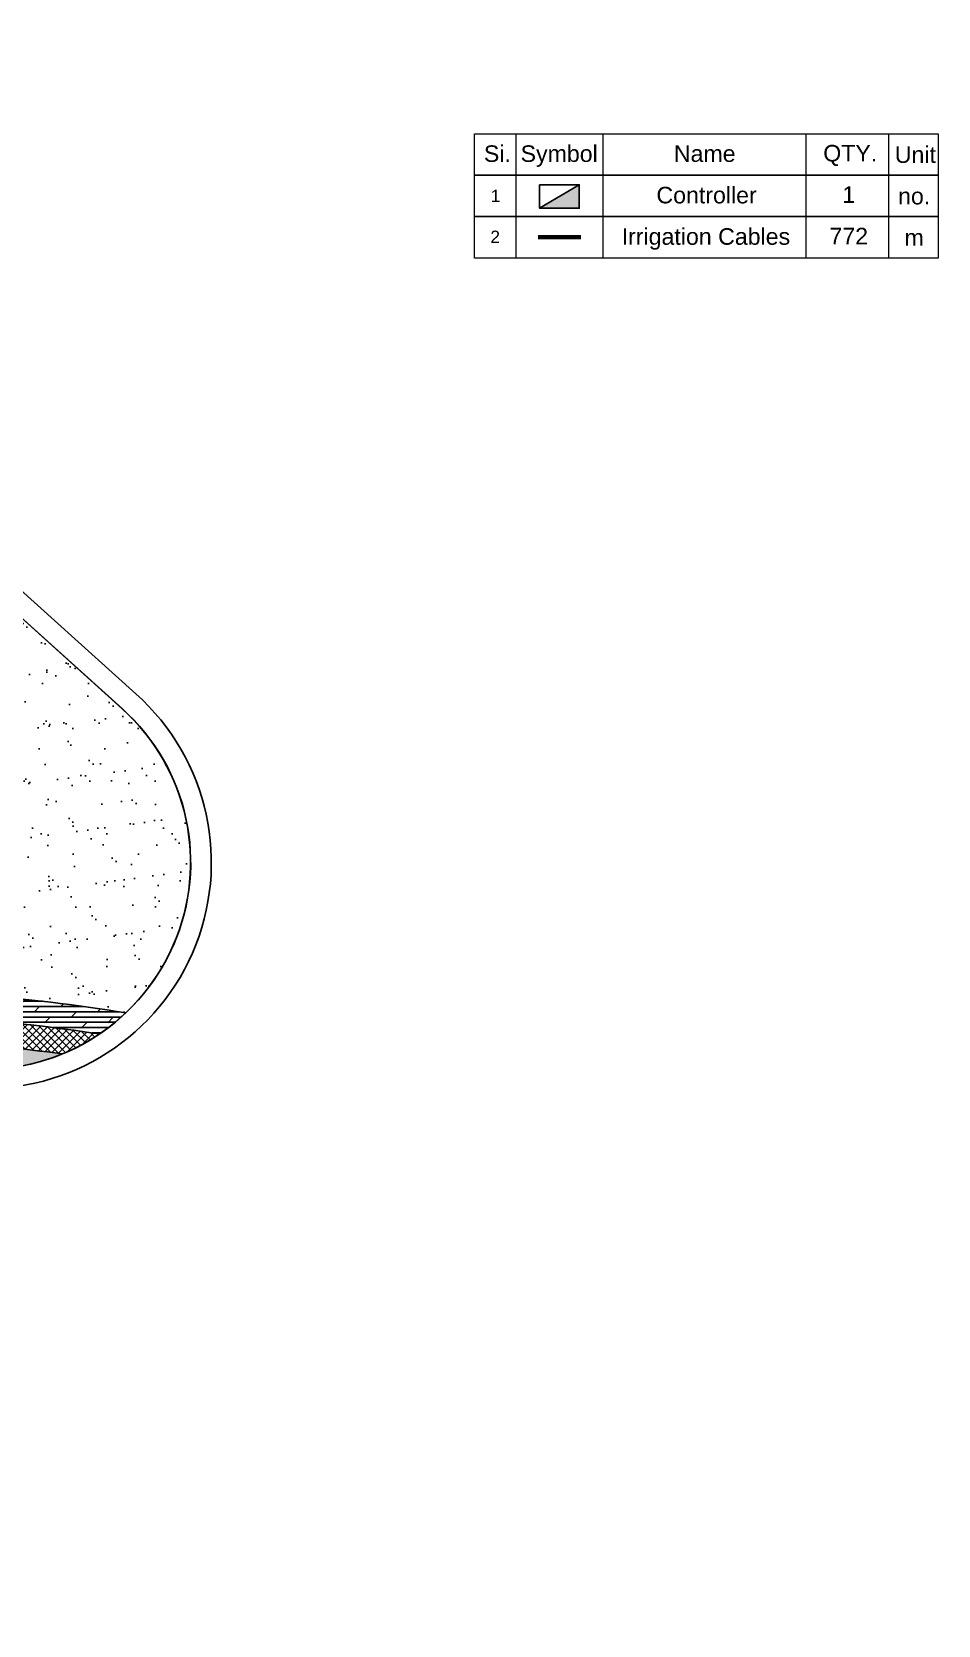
# Model space of a CAD drawing. Extents: x 671027 to 671570, y 802418 to 802669.
# Drawn here: x 671460.8 to 671570.3, y 802420.5 to 802612.9 of the extents above; entities that cross this region are included whole.
import ezdxf
from ezdxf.enums import TextEntityAlignment as Align

# ---------------------------------------------------------------- set-up
doc = ezdxf.new("R2010")
doc.units = 0
for name, color, linetype in [('Grass', 7, 'Continuous'), ('L-IRR-CONT-CABLES', 171, 'Continuous'), ('L-IRR-CONT-CONTROLLER', 5, 'Continuous'), ('ROAD BORDER', 7, 'Continuous'), ('Roads boundry', 7, 'Continuous'), ('shrubs-Gc', 7, 'Continuous')]:
    doc.layers.add(name, color=color, linetype=linetype)
doc.layers.add('Legend', color=7, linetype='Continuous', lineweight=15)
doc.styles.get("Standard").update_dxf_attribs({"font": 'arial.ttf'})

# ---------------------------------------------------------------- blocks, each defined once
blk = doc.blocks.new('CONTROLLER')
at = {"layer": 'L-IRR-CONT-CONTROLLER'}
blk.add_hatch(color=256, dxfattribs=at).paths.add_polyline_path([(0.665, 0.79), (-0.665, 0), (0.665, 0)])
blk.add_lwpolyline([(-0.665, 0.79), (0.665, 0.79), (0.665, 0), (-0.665, 0)], close=True, dxfattribs=at)
blk.add_lwpolyline([(0.665, 0.79), (-0.665, 0)], dxfattribs=at)

msp = doc.modelspace()

# ---------------------------------------------------------------- hatches: boundary and pattern name
at = {"layer": 'Grass', "linetype": 'ByBlock'}
h = msp.add_hatch(dxfattribs=at)
h.set_pattern_fill('AR-SAND', color=94, scale=0.1)
h.paths.add_polyline_path([(671471.78, 802531.17, -0.437384), (671472.19, 802494.46, 0.037692), (671435.83, 802497.5, 0.032968), (671435.3, 802506.91, -0.295554), (671436.73, 802509.85, 0.809739), (671428.38, 802533.93, -0.295554), (671425.44, 802535.35, 0.036881), (671419.32, 802543.93, -0.047279), (671439.65, 802560.13)])
at = {"layer": 'shrubs-Gc', "linetype": 'ByBlock'}
h = msp.add_hatch(dxfattribs=at)
h.set_pattern_fill('DOLMIT', color=240, scale=0.1)
h.paths.add_polyline_path([(671472.19, 802494.46, -0.040758), (671469.01, 802491.91, 0.034905), (671435.74, 802494.5, 0.010482), (671435.83, 802497.5, -0.037692)])
at = {"layer": 'shrubs-Gc'}
h = msp.add_hatch(dxfattribs=at)
h.set_pattern_fill('ANSI37', color=74, scale=0.2)
h.paths.add_polyline_path([(671469.01, 802491.91, -0.050954), (671464.53, 802489.51, 0.030794), (671435.52, 802491.5, 0.010502), (671435.74, 802494.5, -0.034905)])
h = msp.add_hatch(dxfattribs=at)
h.set_pattern_fill('AR-SAND', color=219, scale=0.01125)
h.paths.add_polyline_path([(671464.53, 802489.51, -0.120294), (671452.81, 802487.72, 0.02186), (671435.17, 802488.51, 0.010541), (671435.52, 802491.5, -0.030794)])

# ---------------------------------------------------------------- linework, layer by layer
at = {"color": 119}
for radius, start, end in [(242.32, 80.8958, 89.5463), (239.32, 81.5498, 89.5463), (236.32, 82.5382, 89.5935)]:
    msp.add_arc((671433.84, 802255.19), radius, start, end, dxfattribs=at)
at = {"layer": 'L-IRR-CONT-CABLES', "ltscale": 2, "const_width": 0.542}
msp.add_lwpolyline([(671527.15, 802588.14), (671521.97, 802588.14)], dxfattribs=at)
at = {"layer": 'Legend', "linetype": 'ByBlock'}
for points in [[(671514.31, 802600.64), (671570.29, 802600.64), (671570.29, 802595.64), (671514.31, 802595.64)], [(671514.31, 802595.64), (671570.29, 802595.64), (671570.29, 802590.64), (671514.31, 802590.64)], [(671514.31, 802590.64), (671570.29, 802590.64), (671570.29, 802585.63), (671514.31, 802585.63)]]:
    msp.add_lwpolyline(points, close=True, dxfattribs=at)
for points in [[(671519.31, 802600.64), (671519.31, 802585.63)], [(671554.31, 802600.64), (671554.31, 802585.63)], [(671564.28, 802600.64), (671564.28, 802585.63)]]:
    msp.add_lwpolyline(points, dxfattribs=at)
at = {"layer": 'Legend'}
msp.add_lwpolyline([(671529.8, 802600.64), (671529.8, 802585.63)], dxfattribs=at)
at = {"layer": 'ROAD BORDER', "color": 0}
msp.add_line((671473.39, 802533), (671400.94, 802598.3), dxfattribs=at)
msp.add_line((671473.39, 802533), (671400.94, 802598.3), dxfattribs=at)
at = {"layer": 'ROAD BORDER'}
msp.add_line((671399.31, 802596.5), (671471.75, 802531.19), dxfattribs=at)
at = {"layer": 'ROAD BORDER', "color": 0}
msp.add_arc((671455.2, 802512.62), 27.32, 264.5069, 48.2487, dxfattribs=at)
msp.add_arc((671455.2, 802512.62), 27.32, 264.5069, 48.2487, dxfattribs=at)
at = {"layer": 'ROAD BORDER'}
msp.add_arc((671455.01, 802512.62), 25, 264.9488, 47.9639, dxfattribs=at)
at = {"layer": 'Roads boundry'}
for p, q in [((671473.39, 802533), (671400.94, 802598.3)), ((671473.39, 802533), (671400.94, 802598.3)), ((671473.39, 802533), (671400.94, 802598.3)), ((671473.39, 802533), (671400.94, 802598.3)), ((671399.31, 802596.5), (671471.75, 802531.19)), ((671399.31, 802596.5), (671471.75, 802531.19))]:
    msp.add_line(p, q, dxfattribs=at)
at = {"layer": 'Roads boundry', "color": 3}
msp.add_lwpolyline([(671248.59, 802451.99, -0.061033), (671300.24, 802580.06, -0.480427), (671399.32, 802596.5), (671471.76, 802531.2, -0.720128), (671452.82, 802487.72, 0.224449), (671290.83, 802427.96, -0.764766), (671248.57, 802451.91)], format="xyb", close=True, dxfattribs=at)
at = {"layer": 'Roads boundry'}
msp.add_arc((671455.2, 802512.62), 27.32, 264.5069, 48.2487, dxfattribs=at)
msp.add_arc((671455.2, 802512.62), 27.32, 264.5069, 48.2487, dxfattribs=at)
msp.add_arc((671455.2, 802512.62), 27.32, 264.5069, 48.2487, dxfattribs=at)
msp.add_arc((671455.2, 802512.62), 27.32, 264.5069, 48.2487, dxfattribs=at)

# ---------------------------------------------------------------- block references
at = {"layer": 'L-IRR-CONT-CONTROLLER', "xscale": 3.6, "yscale": 3.6, "zscale": 3.6}
msp.add_blockref('CONTROLLER', (671524.56, 802591.64), dxfattribs=at)

# ---------------------------------------------------------------- texts
at = {"layer": 'Legend'}
for s, p in [('1', (671516.84, 802593.13)), ('2', (671516.8, 802588.19))]:
    msp.add_text(s, height=1.5, dxfattribs=at).set_placement(p, align=Align.MIDDLE_CENTER)
at = {"layer": 'Legend', "linetype": 'ByBlock', "char_height": 2, "attachment_point": 1}
for s, width, insert in [('Si.', 3.0588, (671515.44, 802599.24)), ('Symbol', 8.9578, (671519.87, 802599.24)), ('Name', 8.9578, (671538.38, 802599.24)), ('QTY.', 6.8595, (671556.42, 802599.29)), ('Unit', 5.3736, (671565.06, 802599.12)), ('\\pxqc;Controller', 8.9578, (671537.85, 802594.23)), ('\\pxqc;1', 6.8595, (671556.07, 802594.29)), ('\\pxqc;no.', 5.3736, (671564.71, 802594.11)), ('\\pxqc;Irrigation Cables', 24.5373, (671529.98, 802589.23)), ('\\pxqc;772', 6.8595, (671556.07, 802589.28)), ('\\pxqc;m', 5.3736, (671564.71, 802589.11))]:
    msp.add_mtext_dynamic_manual_height_columns(s, width=width, gutter_width=1, heights=[0], dxfattribs=dict(at, insert=insert))

doc.saveas('drawing.dxf')
